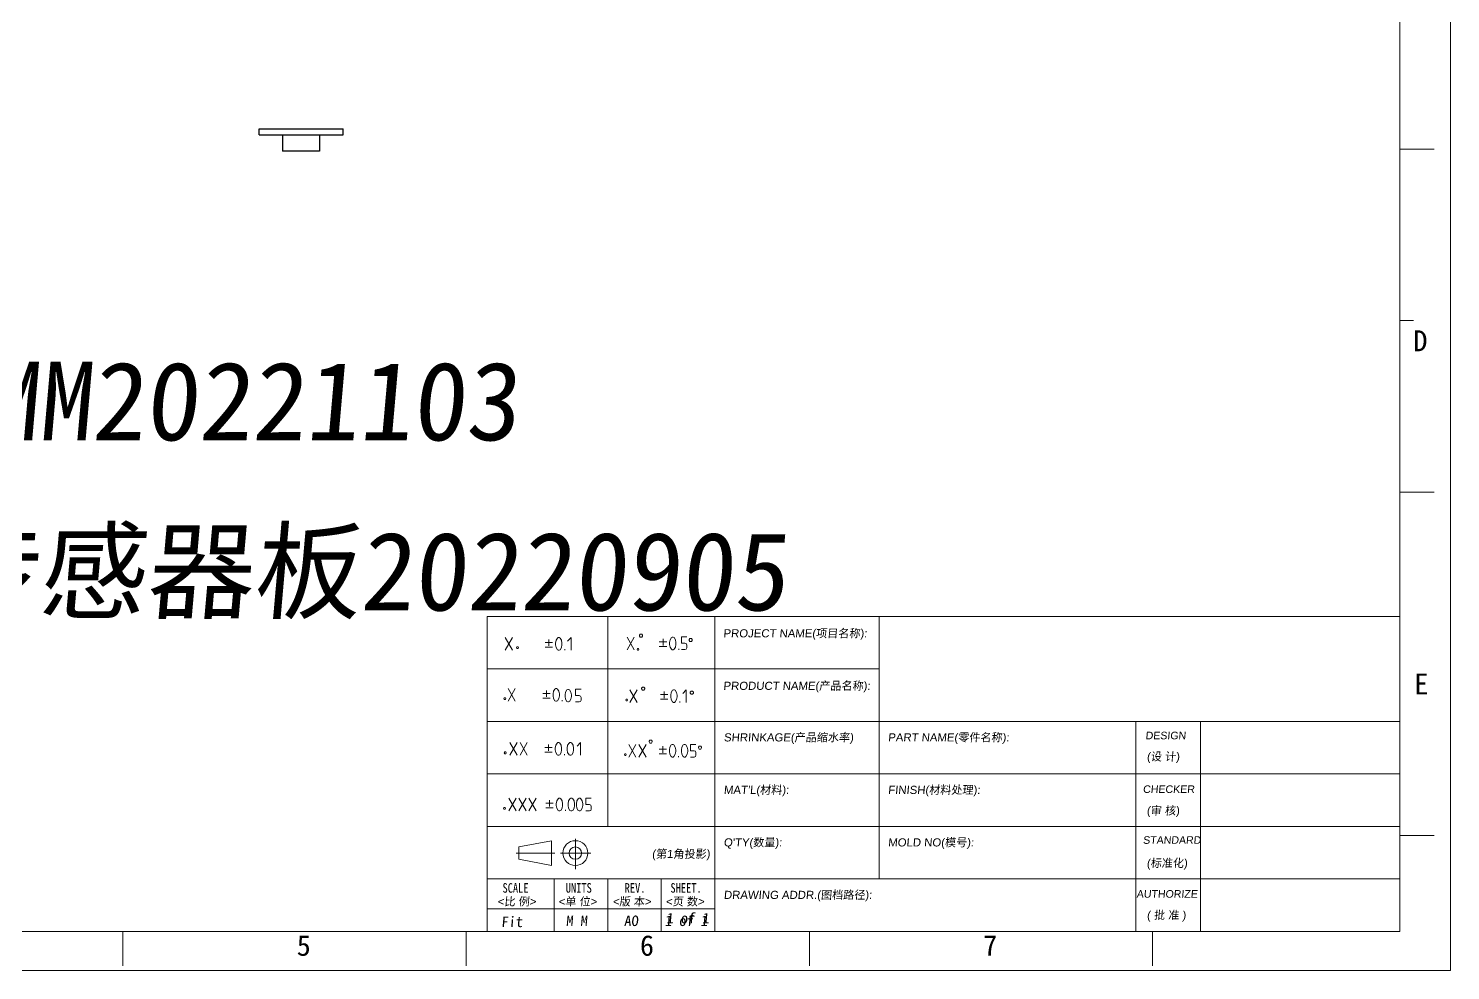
# Model space of a CAD drawing. Extents: x -144 to 4730, y -3845 to 502.
# Drawn here: x 1046.4 to 1161.9, y -3833.5 to -3757 of the extents above; entities that cross this region are included whole.
import ezdxf

# ---------------------------------------------------------------- set-up
doc = ezdxf.new("R2010")
doc.units = 0
doc.header["$LTSCALE"] = 15
doc.header["$MEASUREMENT"] = 0
doc.linetypes.add('CENTER', pattern=[0.6, 0.375, -0.075, 0.075, -0.075])
doc.layers.get('0').update_dxf_attribs({"linetype": 'CONTINUOUS'})
doc.layers.add('ce', color=1, linetype='CENTER', lineweight=5)
doc.layers.add('轮廊线', color=7, linetype='CONTINUOUS', lineweight=13)
doc.styles.get("Standard").update_dxf_attribs({"font": 'txt', "width": 0.8})
doc.styles.add('文字', font='宋体.ttf', dxfattribs={"oblique": 5})
doc.styles.add('标准', font='arial.ttf', dxfattribs={"oblique": 5})

# ---------------------------------------------------------------- blocks, each defined once
blk = doc.blocks.new('A4h')
at = {"layer": '轮廊线', "color": 7, "lineweight": 13}
for p, q in [((0, 0), (0, 175.72)), ((-4.81, 3.71), (-4.81, 172.01)), ((-4.81, 77.83), (-1.56, 77.83)), ((-4.81, 61.58), (-3.51, 61.58)), ((-4.81, 45.32), (-1.56, 45.32)), ((-4.81, 37.06), (-4.81, 33.16)), ((-4.81, 12.8), (-1.56, 12.8)), ((-252.81, 3.71), (-4.81, 3.71)), ((-125.77, 3.71), (-125.77, 0.45)), ((-93.25, 3.71), (-93.25, 0.45)), ((-60.74, 3.71), (-60.74, 0.45)), ((-28.22, 3.71), (-28.22, 0.45)), ((0, 0), (-257.52, 0))]:
    blk.add_line(p, q, dxfattribs=at)
at = {"layer": '轮廊线', "color": 7}
for s, height, p in [('D', 1.98, (-3.53, 58.67)), ('E', 1.98, (-3.44, 26.16)), ('5', 1.95, (-109.3, 1.4)), ('6', 1.95, (-76.79, 1.4)), ('7', 1.95, (-44.27, 1.4))]:
    blk.add_text(s, height=height, dxfattribs=at).set_placement(p)

msp = doc.modelspace()

# ---------------------------------------------------------------- linework, layer by layer
at = {"color": 7, "linetype": 'Continuous'}
for p, q in [((1065.161, -3765.166), (1067.311, -3765.166)), ((1065.161, -3765.666), (1065.161, -3765.166)), ((1065.161, -3765.666), (1071.961, -3765.666)), ((1067.061, -3765.666), (1067.061, -3766.966)), ((1067.311, -3765.166), (1071.961, -3765.166)), ((1070.061, -3765.666), (1070.061, -3766.966)), ((1071.961, -3765.666), (1071.961, -3765.166)), ((1070.061, -3766.966), (1067.061, -3766.966))]:
    msp.add_line(p, q, dxfattribs=at)
at = {"layer": 'ce', "lineweight": 0}
for p, q in [((1090.826, -3825.258), (1090.826, -3822.801)), ((1090.826, -3825.258), (1090.826, -3822.801)), ((1086.005, -3823.966), (1089.164, -3823.966)), ((1086.005, -3823.966), (1089.164, -3823.966)), ((1089.616, -3823.966), (1092.083, -3823.966)), ((1089.616, -3823.966), (1092.083, -3823.966))]:
    msp.add_line(p, q, dxfattribs=at)
at = {"layer": '轮廊线', "color": 7, "linetype": 'Continuous', "lineweight": 9}
for p, q in [((1083.66, -3804.75), (1083.66, -3830.325)), ((1083.66, -3804.75), (1157.748, -3804.75)), ((1083.66, -3804.75), (1083.66, -3830.325)), ((1083.66, -3804.75), (1157.748, -3804.75)), ((1093.449, -3804.75), (1093.449, -3821.8)), ((1093.449, -3804.75), (1093.449, -3821.8)), ((1102.154, -3804.75), (1102.154, -3830.325)), ((1102.154, -3804.75), (1102.154, -3830.325)), ((1115.491, -3804.75), (1115.491, -3826.063)), ((1115.491, -3804.75), (1115.491, -3826.063)), ((1083.66, -3809.013), (1115.491, -3809.013)), ((1083.66, -3809.013), (1115.491, -3809.013)), ((1083.66, -3813.275), (1157.748, -3813.275)), ((1083.66, -3813.275), (1157.748, -3813.275)), ((1136.325, -3813.275), (1136.325, -3830.325)), ((1136.325, -3813.275), (1136.325, -3830.325)), ((1141.563, -3813.275), (1141.563, -3830.325)), ((1141.563, -3813.275), (1141.563, -3830.325)), ((1083.66, -3817.538), (1157.748, -3817.538)), ((1083.66, -3817.538), (1157.748, -3817.538)), ((1083.66, -3821.8), (1157.748, -3821.8)), ((1083.66, -3821.8), (1157.748, -3821.8)), ((1088.896, -3822.956), (1086.226, -3823.461)), ((1088.896, -3822.956), (1086.226, -3823.461)), ((1086.226, -3823.461), (1086.226, -3823.966)), ((1086.226, -3823.461), (1086.226, -3823.966)), ((1088.896, -3822.956), (1088.896, -3823.966)), ((1088.896, -3822.956), (1088.896, -3823.966)), ((1086.226, -3824.47), (1086.226, -3823.966)), ((1086.226, -3824.47), (1086.226, -3823.966)), ((1088.896, -3824.975), (1086.226, -3824.47)), ((1088.896, -3824.975), (1086.226, -3824.47)), ((1088.896, -3824.975), (1088.896, -3823.966)), ((1088.896, -3824.975), (1088.896, -3823.966)), ((1083.66, -3826.063), (1157.748, -3826.063)), ((1083.66, -3826.063), (1157.748, -3826.063)), ((1089.096, -3826.063), (1089.096, -3830.325)), ((1089.096, -3826.063), (1089.096, -3830.325)), ((1093.449, -3826.063), (1093.449, -3830.325)), ((1093.449, -3826.063), (1093.449, -3830.325)), ((1097.802, -3826.063), (1097.802, -3830.325)), ((1097.802, -3826.063), (1097.802, -3830.325)), ((1102.154, -3828.501), (1083.66, -3828.501)), ((1102.154, -3828.501), (1083.66, -3828.501))]:
    msp.add_line(p, q, dxfattribs=at)
at = {"layer": '轮廊线', "color": 3, "lineweight": 9}
for p, q in [((1096.021, -3806.279), (1096.084, -3806.185)), ((1096.021, -3806.279), (1096.084, -3806.185)), ((1096.021, -3806.342), (1096.021, -3806.279)), ((1096.021, -3806.342), (1096.021, -3806.279)), ((1096.084, -3806.185), (1096.21, -3806.185)), ((1096.084, -3806.185), (1096.21, -3806.185)), ((1096.21, -3806.185), (1096.273, -3806.279)), ((1096.21, -3806.185), (1096.273, -3806.279)), ((1096.273, -3806.279), (1096.273, -3806.342)), ((1096.273, -3806.279), (1096.273, -3806.342)), ((1085.133, -3806.471), (1085.717, -3807.494)), ((1085.133, -3807.494), (1085.717, -3806.471)), ((1085.133, -3806.471), (1085.717, -3807.494)), ((1085.133, -3807.494), (1085.717, -3806.471)), ((1086.041, -3807.289), (1086.073, -3807.226)), ((1086.041, -3807.289), (1086.073, -3807.226)), ((1086.073, -3807.368), (1086.041, -3807.289)), ((1086.073, -3807.368), (1086.041, -3807.289)), ((1086.073, -3807.226), (1086.167, -3807.226)), ((1086.073, -3807.226), (1086.167, -3807.226)), ((1086.167, -3807.368), (1086.073, -3807.368)), ((1086.167, -3807.368), (1086.073, -3807.368)), ((1086.167, -3807.226), (1086.198, -3807.289)), ((1086.167, -3807.226), (1086.198, -3807.289)), ((1086.198, -3807.289), (1086.167, -3807.368)), ((1086.198, -3807.289), (1086.167, -3807.368)), ((1088.381, -3806.864), (1088.98, -3806.864)), ((1088.381, -3806.864), (1088.98, -3806.864)), ((1088.381, -3807.242), (1088.98, -3807.242)), ((1088.381, -3807.242), (1088.98, -3807.242)), ((1088.68, -3806.612), (1088.68, -3807.148)), ((1088.68, -3806.612), (1088.68, -3807.148)), ((1089.255, -3806.69), (1089.218, -3806.909)), ((1089.255, -3806.69), (1089.218, -3806.909)), ((1089.218, -3806.909), (1089.218, -3807.055)), ((1089.218, -3806.909), (1089.218, -3807.055)), ((1089.218, -3807.055), (1089.255, -3807.275)), ((1089.218, -3807.055), (1089.255, -3807.275)), ((1089.364, -3806.507), (1089.255, -3806.69)), ((1089.364, -3806.507), (1089.255, -3806.69)), ((1089.255, -3807.275), (1089.364, -3807.457)), ((1089.255, -3807.275), (1089.364, -3807.457)), ((1089.437, -3806.471), (1089.364, -3806.507)), ((1089.437, -3806.471), (1089.364, -3806.507)), ((1089.364, -3807.457), (1089.437, -3807.494)), ((1089.364, -3807.457), (1089.437, -3807.494)), ((1089.51, -3806.471), (1089.437, -3806.471)), ((1089.51, -3806.471), (1089.437, -3806.471)), ((1089.583, -3806.507), (1089.51, -3806.471)), ((1089.583, -3806.507), (1089.51, -3806.471)), ((1089.51, -3807.494), (1089.583, -3807.457)), ((1089.51, -3807.494), (1089.583, -3807.457)), ((1089.693, -3806.69), (1089.583, -3806.507)), ((1089.693, -3806.69), (1089.583, -3806.507)), ((1089.583, -3807.457), (1089.693, -3807.275)), ((1089.583, -3807.457), (1089.693, -3807.275)), ((1089.73, -3806.909), (1089.693, -3806.69)), ((1089.73, -3806.909), (1089.693, -3806.69)), ((1089.693, -3807.275), (1089.73, -3807.055)), ((1089.693, -3807.275), (1089.73, -3807.055)), ((1089.73, -3807.055), (1089.73, -3806.909)), ((1089.73, -3807.055), (1089.73, -3806.909)), ((1089.959, -3807.494), (1089.959, -3807.421)), ((1089.959, -3807.494), (1089.959, -3807.421)), ((1090.481, -3806.471), (1090.189, -3806.763)), ((1090.481, -3806.471), (1090.189, -3806.763)), ((1090.481, -3807.494), (1090.481, -3806.471)), ((1090.481, -3807.494), (1090.481, -3806.471)), ((1095.019, -3806.432), (1095.604, -3807.455)), ((1095.019, -3807.455), (1095.604, -3806.432)), ((1095.019, -3806.432), (1095.604, -3807.455)), ((1095.019, -3807.455), (1095.604, -3806.432)), ((1095.831, -3807.421), (1095.862, -3807.358)), ((1095.831, -3807.421), (1095.862, -3807.358)), ((1095.862, -3807.5), (1095.831, -3807.421)), ((1095.862, -3807.5), (1095.831, -3807.421)), ((1095.862, -3807.358), (1095.957, -3807.358)), ((1095.862, -3807.358), (1095.957, -3807.358)), ((1095.957, -3807.358), (1095.988, -3807.421)), ((1095.957, -3807.358), (1095.988, -3807.421)), ((1095.988, -3807.421), (1095.957, -3807.5)), ((1095.988, -3807.421), (1095.957, -3807.5)), ((1096.084, -3806.437), (1096.021, -3806.342)), ((1096.084, -3806.437), (1096.021, -3806.342)), ((1096.21, -3806.437), (1096.084, -3806.437)), ((1096.21, -3806.437), (1096.084, -3806.437)), ((1096.273, -3806.342), (1096.21, -3806.437)), ((1096.273, -3806.342), (1096.21, -3806.437)), ((1097.639, -3806.825), (1098.237, -3806.825)), ((1097.639, -3806.825), (1098.237, -3806.825)), ((1097.639, -3807.203), (1098.237, -3807.203)), ((1097.639, -3807.203), (1098.237, -3807.203)), ((1097.938, -3806.574), (1097.938, -3807.109)), ((1097.938, -3806.574), (1097.938, -3807.109)), ((1098.512, -3806.651), (1098.476, -3806.87)), ((1098.512, -3806.651), (1098.476, -3806.87)), ((1098.476, -3806.87), (1098.476, -3807.017)), ((1098.476, -3806.87), (1098.476, -3807.017)), ((1098.476, -3807.017), (1098.512, -3807.236)), ((1098.476, -3807.017), (1098.512, -3807.236)), ((1098.622, -3806.468), (1098.512, -3806.651)), ((1098.622, -3806.468), (1098.512, -3806.651)), ((1098.512, -3807.236), (1098.622, -3807.418)), ((1098.512, -3807.236), (1098.622, -3807.418)), ((1098.695, -3806.432), (1098.622, -3806.468)), ((1098.695, -3806.432), (1098.622, -3806.468)), ((1098.622, -3807.418), (1098.695, -3807.455)), ((1098.622, -3807.418), (1098.695, -3807.455)), ((1098.768, -3806.432), (1098.695, -3806.432)), ((1098.768, -3806.432), (1098.695, -3806.432)), ((1098.695, -3807.455), (1098.768, -3807.455)), ((1098.695, -3807.455), (1098.768, -3807.455)), ((1098.841, -3806.468), (1098.768, -3806.432)), ((1098.841, -3806.468), (1098.768, -3806.432)), ((1098.768, -3807.455), (1098.841, -3807.418)), ((1098.768, -3807.455), (1098.841, -3807.418)), ((1098.951, -3806.651), (1098.841, -3806.468)), ((1098.951, -3806.651), (1098.841, -3806.468)), ((1098.841, -3807.418), (1098.951, -3807.236)), ((1098.841, -3807.418), (1098.951, -3807.236)), ((1098.988, -3806.87), (1098.951, -3806.651)), ((1098.988, -3806.87), (1098.951, -3806.651)), ((1098.951, -3807.236), (1098.988, -3807.017)), ((1098.951, -3807.236), (1098.988, -3807.017)), ((1098.988, -3807.017), (1098.988, -3806.87)), ((1098.988, -3807.017), (1098.988, -3806.87)), ((1099.217, -3807.455), (1099.217, -3807.382)), ((1099.217, -3807.455), (1099.217, -3807.382)), ((1099.429, -3806.413), (1099.867, -3806.413)), ((1099.429, -3806.925), (1099.429, -3806.413)), ((1099.429, -3806.413), (1099.867, -3806.413)), ((1099.429, -3806.925), (1099.429, -3806.413)), ((1099.721, -3806.925), (1099.429, -3806.925)), ((1099.721, -3806.925), (1099.429, -3806.925)), ((1099.429, -3807.436), (1099.721, -3807.436)), ((1099.429, -3807.436), (1099.721, -3807.436)), ((1099.831, -3806.961), (1099.721, -3806.925)), ((1099.831, -3806.961), (1099.721, -3806.925)), ((1099.721, -3807.436), (1099.831, -3807.4)), ((1099.721, -3807.436), (1099.831, -3807.4)), ((1099.867, -3807.071), (1099.831, -3806.961)), ((1099.867, -3807.071), (1099.831, -3806.961)), ((1099.831, -3807.4), (1099.867, -3807.29)), ((1099.831, -3807.4), (1099.867, -3807.29)), ((1099.867, -3807.29), (1099.867, -3807.071)), ((1099.867, -3807.29), (1099.867, -3807.071)), ((1100.063, -3806.637), (1100.126, -3806.542)), ((1100.063, -3806.637), (1100.126, -3806.542)), ((1100.063, -3806.7), (1100.063, -3806.637)), ((1100.063, -3806.7), (1100.063, -3806.637)), ((1100.126, -3806.794), (1100.063, -3806.7)), ((1100.126, -3806.794), (1100.063, -3806.7)), ((1100.126, -3806.542), (1100.252, -3806.542)), ((1100.126, -3806.542), (1100.252, -3806.542)), ((1100.252, -3806.794), (1100.126, -3806.794)), ((1100.252, -3806.794), (1100.126, -3806.794)), ((1100.252, -3806.542), (1100.315, -3806.637)), ((1100.252, -3806.542), (1100.315, -3806.637)), ((1100.315, -3806.7), (1100.252, -3806.794)), ((1100.315, -3806.7), (1100.252, -3806.794)), ((1100.315, -3806.637), (1100.315, -3806.7)), ((1100.315, -3806.637), (1100.315, -3806.7)), ((1089.437, -3807.494), (1089.51, -3807.494)), ((1089.437, -3807.494), (1089.51, -3807.494)), ((1095.957, -3807.5), (1095.862, -3807.5)), ((1095.957, -3807.5), (1095.862, -3807.5)), ((1085.363, -3810.609), (1085.948, -3811.632)), ((1085.363, -3811.632), (1085.948, -3810.609)), ((1085.363, -3810.609), (1085.948, -3811.632)), ((1085.363, -3811.632), (1085.948, -3810.609)), ((1088.474, -3810.751), (1088.474, -3811.286)), ((1088.474, -3810.751), (1088.474, -3811.286)), ((1089.048, -3810.829), (1089.012, -3811.048)), ((1089.048, -3810.829), (1089.012, -3811.048)), ((1089.158, -3810.646), (1089.048, -3810.829)), ((1089.158, -3810.646), (1089.048, -3810.829)), ((1089.231, -3810.609), (1089.158, -3810.646)), ((1089.231, -3810.609), (1089.158, -3810.646)), ((1089.304, -3810.609), (1089.231, -3810.609)), ((1089.304, -3810.609), (1089.231, -3810.609)), ((1089.377, -3810.646), (1089.304, -3810.609)), ((1089.377, -3810.646), (1089.304, -3810.609)), ((1089.487, -3810.829), (1089.377, -3810.646)), ((1089.487, -3810.829), (1089.377, -3810.646)), ((1089.523, -3811.048), (1089.487, -3810.829)), ((1089.523, -3811.048), (1089.487, -3810.829)), ((1090.022, -3810.894), (1089.986, -3811.113)), ((1090.022, -3810.894), (1089.986, -3811.113)), ((1090.132, -3810.711), (1090.022, -3810.894)), ((1090.132, -3810.711), (1090.022, -3810.894)), ((1090.205, -3810.674), (1090.132, -3810.711)), ((1090.205, -3810.674), (1090.132, -3810.711)), ((1090.278, -3810.674), (1090.205, -3810.674)), ((1090.278, -3810.674), (1090.205, -3810.674)), ((1090.351, -3810.711), (1090.278, -3810.674)), ((1090.351, -3810.711), (1090.278, -3810.674)), ((1090.461, -3810.894), (1090.351, -3810.711)), ((1090.461, -3810.894), (1090.351, -3810.711)), ((1090.497, -3811.113), (1090.461, -3810.894)), ((1090.497, -3811.113), (1090.461, -3810.894)), ((1090.847, -3810.665), (1091.286, -3810.665)), ((1090.847, -3811.176), (1090.847, -3810.665)), ((1090.847, -3810.665), (1091.286, -3810.665)), ((1090.847, -3811.176), (1090.847, -3810.665)), ((1095.249, -3810.704), (1095.833, -3811.727)), ((1095.249, -3811.727), (1095.833, -3810.704)), ((1095.249, -3810.704), (1095.833, -3811.727)), ((1095.249, -3811.727), (1095.833, -3810.704)), ((1095.249, -3810.704), (1095.833, -3811.727)), ((1095.249, -3811.727), (1095.833, -3810.704)), ((1095.249, -3810.704), (1095.833, -3811.727)), ((1095.249, -3811.727), (1095.833, -3810.704)), ((1096.2, -3810.579), (1096.263, -3810.485)), ((1096.2, -3810.579), (1096.263, -3810.485)), ((1096.2, -3810.642), (1096.2, -3810.579)), ((1096.2, -3810.642), (1096.2, -3810.579)), ((1096.263, -3810.737), (1096.2, -3810.642)), ((1096.263, -3810.737), (1096.2, -3810.642)), ((1096.263, -3810.485), (1096.389, -3810.485)), ((1096.263, -3810.485), (1096.389, -3810.485)), ((1096.389, -3810.737), (1096.263, -3810.737)), ((1096.389, -3810.737), (1096.263, -3810.737)), ((1096.389, -3810.485), (1096.452, -3810.579)), ((1096.389, -3810.485), (1096.452, -3810.579)), ((1096.452, -3810.642), (1096.389, -3810.737)), ((1096.452, -3810.642), (1096.389, -3810.737)), ((1096.452, -3810.579), (1096.452, -3810.642)), ((1096.452, -3810.579), (1096.452, -3810.642)), ((1098.028, -3810.846), (1098.028, -3811.381)), ((1098.028, -3810.846), (1098.028, -3811.381)), ((1098.028, -3810.846), (1098.028, -3811.381)), ((1098.028, -3810.846), (1098.028, -3811.381)), ((1098.602, -3810.923), (1098.566, -3811.142)), ((1098.602, -3810.923), (1098.566, -3811.142)), ((1098.602, -3810.923), (1098.566, -3811.142)), ((1098.602, -3810.923), (1098.566, -3811.142)), ((1098.712, -3810.74), (1098.602, -3810.923)), ((1098.712, -3810.74), (1098.602, -3810.923)), ((1098.712, -3810.74), (1098.602, -3810.923)), ((1098.712, -3810.74), (1098.602, -3810.923)), ((1098.785, -3810.704), (1098.712, -3810.74)), ((1098.785, -3810.704), (1098.712, -3810.74)), ((1098.785, -3810.704), (1098.712, -3810.74)), ((1098.785, -3810.704), (1098.712, -3810.74)), ((1098.858, -3810.704), (1098.785, -3810.704)), ((1098.858, -3810.704), (1098.785, -3810.704)), ((1098.858, -3810.704), (1098.785, -3810.704)), ((1098.858, -3810.704), (1098.785, -3810.704)), ((1098.931, -3810.74), (1098.858, -3810.704)), ((1098.931, -3810.74), (1098.858, -3810.704)), ((1098.931, -3810.74), (1098.858, -3810.704)), ((1098.931, -3810.74), (1098.858, -3810.704)), ((1099.041, -3810.923), (1098.931, -3810.74)), ((1099.041, -3810.923), (1098.931, -3810.74)), ((1099.041, -3810.923), (1098.931, -3810.74)), ((1099.041, -3810.923), (1098.931, -3810.74)), ((1099.077, -3811.142), (1099.041, -3810.923)), ((1099.077, -3811.142), (1099.041, -3810.923)), ((1099.077, -3811.142), (1099.041, -3810.923)), ((1099.077, -3811.142), (1099.041, -3810.923)), ((1099.829, -3810.704), (1099.536, -3810.996)), ((1099.829, -3810.704), (1099.536, -3810.996)), ((1099.829, -3810.704), (1099.536, -3810.996)), ((1099.829, -3810.704), (1099.536, -3810.996)), ((1099.829, -3811.727), (1099.829, -3810.704)), ((1099.829, -3811.727), (1099.829, -3810.704)), ((1099.829, -3811.727), (1099.829, -3810.704)), ((1099.829, -3811.727), (1099.829, -3810.704)), ((1100.152, -3810.908), (1100.215, -3810.814)), ((1100.152, -3810.908), (1100.215, -3810.814)), ((1100.152, -3810.908), (1100.215, -3810.814)), ((1100.152, -3810.908), (1100.215, -3810.814)), ((1100.152, -3810.971), (1100.152, -3810.908)), ((1100.152, -3810.971), (1100.152, -3810.908)), ((1100.152, -3810.971), (1100.152, -3810.908)), ((1100.152, -3810.971), (1100.152, -3810.908)), ((1100.215, -3810.814), (1100.341, -3810.814)), ((1100.215, -3810.814), (1100.341, -3810.814)), ((1100.215, -3810.814), (1100.341, -3810.814)), ((1100.215, -3810.814), (1100.341, -3810.814)), ((1100.341, -3810.814), (1100.404, -3810.908)), ((1100.341, -3810.814), (1100.404, -3810.908)), ((1100.341, -3810.814), (1100.404, -3810.908)), ((1100.341, -3810.814), (1100.404, -3810.908)), ((1100.404, -3810.908), (1100.404, -3810.971)), ((1100.404, -3810.908), (1100.404, -3810.971)), ((1100.404, -3810.908), (1100.404, -3810.971)), ((1100.404, -3810.908), (1100.404, -3810.971)), ((1085.021, -3811.428), (1085.052, -3811.365)), ((1085.021, -3811.428), (1085.052, -3811.365)), ((1085.052, -3811.507), (1085.021, -3811.428)), ((1085.052, -3811.507), (1085.021, -3811.428)), ((1085.052, -3811.365), (1085.147, -3811.365)), ((1085.052, -3811.365), (1085.147, -3811.365)), ((1085.147, -3811.507), (1085.052, -3811.507)), ((1085.147, -3811.507), (1085.052, -3811.507)), ((1085.147, -3811.365), (1085.178, -3811.428)), ((1085.147, -3811.365), (1085.178, -3811.428)), ((1085.178, -3811.428), (1085.147, -3811.507)), ((1085.178, -3811.428), (1085.147, -3811.507)), ((1088.175, -3811.003), (1088.773, -3811.003)), ((1088.175, -3811.003), (1088.773, -3811.003)), ((1088.175, -3811.381), (1088.773, -3811.381)), ((1088.175, -3811.381), (1088.773, -3811.381)), ((1089.012, -3811.048), (1089.012, -3811.194)), ((1089.012, -3811.048), (1089.012, -3811.194)), ((1089.012, -3811.194), (1089.048, -3811.413)), ((1089.012, -3811.194), (1089.048, -3811.413)), ((1089.048, -3811.413), (1089.158, -3811.596)), ((1089.048, -3811.413), (1089.158, -3811.596)), ((1089.158, -3811.596), (1089.231, -3811.632)), ((1089.158, -3811.596), (1089.231, -3811.632)), ((1089.231, -3811.632), (1089.304, -3811.632)), ((1089.231, -3811.632), (1089.304, -3811.632)), ((1089.304, -3811.632), (1089.377, -3811.596)), ((1089.304, -3811.632), (1089.377, -3811.596)), ((1089.377, -3811.596), (1089.487, -3811.413)), ((1089.377, -3811.596), (1089.487, -3811.413)), ((1089.487, -3811.413), (1089.523, -3811.194)), ((1089.487, -3811.413), (1089.523, -3811.194)), ((1089.523, -3811.194), (1089.523, -3811.048)), ((1089.523, -3811.194), (1089.523, -3811.048)), ((1089.753, -3811.632), (1089.753, -3811.559)), ((1089.753, -3811.632), (1089.753, -3811.559)), ((1089.986, -3811.113), (1089.986, -3811.259)), ((1089.986, -3811.113), (1089.986, -3811.259)), ((1089.986, -3811.259), (1090.022, -3811.478)), ((1089.986, -3811.259), (1090.022, -3811.478)), ((1090.022, -3811.478), (1090.132, -3811.661)), ((1090.022, -3811.478), (1090.132, -3811.661)), ((1090.132, -3811.661), (1090.205, -3811.697)), ((1090.132, -3811.661), (1090.205, -3811.697)), ((1090.205, -3811.697), (1090.278, -3811.697)), ((1090.205, -3811.697), (1090.278, -3811.697)), ((1090.278, -3811.697), (1090.351, -3811.661)), ((1090.278, -3811.697), (1090.351, -3811.661)), ((1090.351, -3811.661), (1090.461, -3811.478)), ((1090.351, -3811.661), (1090.461, -3811.478)), ((1090.461, -3811.478), (1090.497, -3811.259)), ((1090.461, -3811.478), (1090.497, -3811.259)), ((1090.497, -3811.259), (1090.497, -3811.113)), ((1090.497, -3811.259), (1090.497, -3811.113)), ((1091.14, -3811.176), (1090.847, -3811.176)), ((1091.14, -3811.176), (1090.847, -3811.176)), ((1090.847, -3811.688), (1091.14, -3811.688)), ((1090.847, -3811.688), (1091.14, -3811.688)), ((1091.249, -3811.213), (1091.14, -3811.176)), ((1091.249, -3811.213), (1091.14, -3811.176)), ((1091.14, -3811.688), (1091.249, -3811.651)), ((1091.14, -3811.688), (1091.249, -3811.651)), ((1091.286, -3811.322), (1091.249, -3811.213)), ((1091.286, -3811.322), (1091.249, -3811.213)), ((1091.249, -3811.651), (1091.286, -3811.542)), ((1091.249, -3811.651), (1091.286, -3811.542)), ((1091.286, -3811.542), (1091.286, -3811.322)), ((1091.286, -3811.542), (1091.286, -3811.322)), ((1094.909, -3811.522), (1094.94, -3811.459)), ((1094.909, -3811.522), (1094.94, -3811.459)), ((1094.909, -3811.522), (1094.94, -3811.459)), ((1094.909, -3811.522), (1094.94, -3811.459)), ((1094.94, -3811.601), (1094.909, -3811.522)), ((1094.94, -3811.601), (1094.909, -3811.522)), ((1094.94, -3811.601), (1094.909, -3811.522)), ((1094.94, -3811.601), (1094.909, -3811.522)), ((1094.94, -3811.459), (1095.035, -3811.459)), ((1094.94, -3811.459), (1095.035, -3811.459)), ((1094.94, -3811.459), (1095.035, -3811.459)), ((1094.94, -3811.459), (1095.035, -3811.459)), ((1095.035, -3811.601), (1094.94, -3811.601)), ((1095.035, -3811.601), (1094.94, -3811.601)), ((1095.035, -3811.601), (1094.94, -3811.601)), ((1095.035, -3811.601), (1094.94, -3811.601)), ((1095.035, -3811.459), (1095.066, -3811.522)), ((1095.035, -3811.459), (1095.066, -3811.522)), ((1095.035, -3811.459), (1095.066, -3811.522)), ((1095.035, -3811.459), (1095.066, -3811.522)), ((1095.066, -3811.522), (1095.035, -3811.601)), ((1095.066, -3811.522), (1095.035, -3811.601)), ((1095.066, -3811.522), (1095.035, -3811.601)), ((1095.066, -3811.522), (1095.035, -3811.601)), ((1097.729, -3811.097), (1098.327, -3811.097)), ((1097.729, -3811.097), (1098.327, -3811.097)), ((1097.729, -3811.097), (1098.327, -3811.097)), ((1097.729, -3811.097), (1098.327, -3811.097)), ((1097.729, -3811.475), (1098.327, -3811.475)), ((1097.729, -3811.475), (1098.327, -3811.475)), ((1097.729, -3811.475), (1098.327, -3811.475)), ((1097.729, -3811.475), (1098.327, -3811.475)), ((1098.566, -3811.142), (1098.566, -3811.288)), ((1098.566, -3811.142), (1098.566, -3811.288)), ((1098.566, -3811.142), (1098.566, -3811.288)), ((1098.566, -3811.142), (1098.566, -3811.288)), ((1098.566, -3811.288), (1098.602, -3811.508)), ((1098.566, -3811.288), (1098.602, -3811.508)), ((1098.566, -3811.288), (1098.602, -3811.508)), ((1098.566, -3811.288), (1098.602, -3811.508)), ((1098.602, -3811.508), (1098.712, -3811.69)), ((1098.602, -3811.508), (1098.712, -3811.69)), ((1098.602, -3811.508), (1098.712, -3811.69)), ((1098.602, -3811.508), (1098.712, -3811.69)), ((1098.712, -3811.69), (1098.785, -3811.727)), ((1098.712, -3811.69), (1098.785, -3811.727)), ((1098.712, -3811.69), (1098.785, -3811.727)), ((1098.712, -3811.69), (1098.785, -3811.727)), ((1098.785, -3811.727), (1098.858, -3811.727)), ((1098.785, -3811.727), (1098.858, -3811.727)), ((1098.785, -3811.727), (1098.858, -3811.727)), ((1098.785, -3811.727), (1098.858, -3811.727)), ((1098.858, -3811.727), (1098.931, -3811.69)), ((1098.858, -3811.727), (1098.931, -3811.69)), ((1098.858, -3811.727), (1098.931, -3811.69)), ((1098.858, -3811.727), (1098.931, -3811.69)), ((1098.931, -3811.69), (1099.041, -3811.508)), ((1098.931, -3811.69), (1099.041, -3811.508)), ((1098.931, -3811.69), (1099.041, -3811.508)), ((1098.931, -3811.69), (1099.041, -3811.508)), ((1099.041, -3811.508), (1099.077, -3811.288)), ((1099.041, -3811.508), (1099.077, -3811.288)), ((1099.041, -3811.508), (1099.077, -3811.288)), ((1099.041, -3811.508), (1099.077, -3811.288)), ((1099.077, -3811.288), (1099.077, -3811.142)), ((1099.077, -3811.288), (1099.077, -3811.142)), ((1099.077, -3811.288), (1099.077, -3811.142)), ((1099.077, -3811.288), (1099.077, -3811.142)), ((1099.307, -3811.727), (1099.307, -3811.654)), ((1099.307, -3811.727), (1099.307, -3811.654)), ((1099.307, -3811.727), (1099.307, -3811.654)), ((1099.307, -3811.727), (1099.307, -3811.654)), ((1100.215, -3811.066), (1100.152, -3810.971)), ((1100.215, -3811.066), (1100.152, -3810.971)), ((1100.215, -3811.066), (1100.152, -3810.971)), ((1100.215, -3811.066), (1100.152, -3810.971)), ((1100.341, -3811.066), (1100.215, -3811.066)), ((1100.341, -3811.066), (1100.215, -3811.066)), ((1100.341, -3811.066), (1100.215, -3811.066)), ((1100.341, -3811.066), (1100.215, -3811.066)), ((1100.404, -3810.971), (1100.341, -3811.066)), ((1100.404, -3810.971), (1100.341, -3811.066)), ((1100.404, -3810.971), (1100.341, -3811.066)), ((1100.404, -3810.971), (1100.341, -3811.066)), ((1085.516, -3814.995), (1086.1, -3816.019)), ((1085.516, -3816.019), (1086.1, -3814.995)), ((1085.516, -3814.995), (1086.1, -3816.019)), ((1085.516, -3816.019), (1086.1, -3814.995)), ((1086.33, -3814.995), (1086.914, -3816.019)), ((1086.33, -3816.019), (1086.914, -3814.995)), ((1086.33, -3814.995), (1086.914, -3816.019)), ((1086.33, -3816.019), (1086.914, -3814.995)), ((1088.354, -3815.389), (1088.953, -3815.389)), ((1088.354, -3815.389), (1088.953, -3815.389)), ((1088.653, -3815.137), (1088.653, -3815.672)), ((1088.653, -3815.137), (1088.653, -3815.672)), ((1089.228, -3815.215), (1089.191, -3815.434)), ((1089.228, -3815.215), (1089.191, -3815.434)), ((1089.191, -3815.434), (1089.191, -3815.58)), ((1089.191, -3815.434), (1089.191, -3815.58)), ((1089.337, -3815.032), (1089.228, -3815.215)), ((1089.337, -3815.032), (1089.228, -3815.215)), ((1089.41, -3814.995), (1089.337, -3815.032)), ((1089.41, -3814.995), (1089.337, -3815.032)), ((1089.483, -3814.995), (1089.41, -3814.995)), ((1089.483, -3814.995), (1089.41, -3814.995)), ((1089.556, -3815.032), (1089.483, -3814.995)), ((1089.556, -3815.032), (1089.483, -3814.995)), ((1089.666, -3815.215), (1089.556, -3815.032)), ((1089.666, -3815.215), (1089.556, -3815.032)), ((1089.703, -3815.434), (1089.666, -3815.215)), ((1089.703, -3815.434), (1089.666, -3815.215)), ((1089.703, -3815.58), (1089.703, -3815.434)), ((1089.703, -3815.58), (1089.703, -3815.434)), ((1090.198, -3815.215), (1090.162, -3815.434)), ((1090.198, -3815.215), (1090.162, -3815.434)), ((1090.162, -3815.434), (1090.162, -3815.58)), ((1090.162, -3815.434), (1090.162, -3815.58)), ((1090.308, -3815.032), (1090.198, -3815.215)), ((1090.308, -3815.032), (1090.198, -3815.215)), ((1090.381, -3814.995), (1090.308, -3815.032)), ((1090.381, -3814.995), (1090.308, -3815.032)), ((1090.454, -3814.995), (1090.381, -3814.995)), ((1090.454, -3814.995), (1090.381, -3814.995)), ((1090.527, -3815.032), (1090.454, -3814.995)), ((1090.527, -3815.032), (1090.454, -3814.995)), ((1090.637, -3815.215), (1090.527, -3815.032)), ((1090.637, -3815.215), (1090.527, -3815.032)), ((1090.673, -3815.434), (1090.637, -3815.215)), ((1090.673, -3815.434), (1090.637, -3815.215)), ((1090.673, -3815.58), (1090.673, -3815.434)), ((1090.673, -3815.58), (1090.673, -3815.434)), ((1091.249, -3814.985), (1090.957, -3815.277)), ((1091.249, -3814.985), (1090.957, -3815.277)), ((1091.249, -3816.008), (1091.249, -3814.985)), ((1091.249, -3816.008), (1091.249, -3814.985)), ((1095.16, -3815.142), (1095.744, -3816.165)), ((1095.16, -3816.165), (1095.744, -3815.142)), ((1095.16, -3815.142), (1095.744, -3816.165)), ((1095.16, -3816.165), (1095.744, -3815.142)), ((1095.974, -3815.142), (1096.558, -3816.165)), ((1095.974, -3816.165), (1096.558, -3815.142)), ((1095.974, -3815.142), (1096.558, -3816.165)), ((1095.974, -3816.165), (1096.558, -3815.142)), ((1096.807, -3814.88), (1096.87, -3814.785)), ((1096.807, -3814.88), (1096.87, -3814.785)), ((1096.807, -3814.942), (1096.807, -3814.88)), ((1096.807, -3814.942), (1096.807, -3814.88)), ((1096.87, -3815.037), (1096.807, -3814.942)), ((1096.87, -3815.037), (1096.807, -3814.942)), ((1096.87, -3814.785), (1096.996, -3814.785)), ((1096.87, -3814.785), (1096.996, -3814.785)), ((1096.996, -3815.037), (1096.87, -3815.037)), ((1096.996, -3815.037), (1096.87, -3815.037)), ((1096.996, -3814.785), (1097.059, -3814.88)), ((1096.996, -3814.785), (1097.059, -3814.88)), ((1097.059, -3814.942), (1096.996, -3815.037)), ((1097.059, -3814.942), (1096.996, -3815.037)), ((1097.059, -3814.88), (1097.059, -3814.942)), ((1097.059, -3814.88), (1097.059, -3814.942)), ((1097.625, -3815.536), (1098.223, -3815.536)), ((1097.625, -3815.536), (1098.223, -3815.536)), ((1097.924, -3815.284), (1097.924, -3815.819)), ((1097.924, -3815.284), (1097.924, -3815.819)), ((1098.498, -3815.362), (1098.461, -3815.581)), ((1098.498, -3815.362), (1098.461, -3815.581)), ((1098.607, -3815.179), (1098.498, -3815.362)), ((1098.607, -3815.179), (1098.498, -3815.362)), ((1098.681, -3815.142), (1098.607, -3815.179)), ((1098.681, -3815.142), (1098.607, -3815.179)), ((1098.754, -3815.142), (1098.681, -3815.142)), ((1098.754, -3815.142), (1098.681, -3815.142)), ((1098.827, -3815.179), (1098.754, -3815.142)), ((1098.827, -3815.179), (1098.754, -3815.142)), ((1098.936, -3815.362), (1098.827, -3815.179)), ((1098.936, -3815.362), (1098.827, -3815.179)), ((1098.973, -3815.581), (1098.936, -3815.362)), ((1098.973, -3815.581), (1098.936, -3815.362)), ((1099.468, -3815.362), (1099.432, -3815.581)), ((1099.468, -3815.362), (1099.432, -3815.581)), ((1099.578, -3815.179), (1099.468, -3815.362)), ((1099.578, -3815.179), (1099.468, -3815.362)), ((1099.651, -3815.142), (1099.578, -3815.179)), ((1099.651, -3815.142), (1099.578, -3815.179)), ((1099.724, -3815.142), (1099.651, -3815.142)), ((1099.724, -3815.142), (1099.651, -3815.142)), ((1099.797, -3815.179), (1099.724, -3815.142)), ((1099.797, -3815.179), (1099.724, -3815.142)), ((1099.907, -3815.362), (1099.797, -3815.179)), ((1099.907, -3815.362), (1099.797, -3815.179)), ((1099.943, -3815.581), (1099.907, -3815.362)), ((1099.943, -3815.581), (1099.907, -3815.362)), ((1100.173, -3815.142), (1100.611, -3815.142)), ((1100.173, -3815.654), (1100.173, -3815.142)), ((1100.173, -3815.142), (1100.611, -3815.142)), ((1100.173, -3815.654), (1100.173, -3815.142)), ((1100.807, -3815.366), (1100.87, -3815.271)), ((1100.807, -3815.366), (1100.87, -3815.271)), ((1100.807, -3815.429), (1100.807, -3815.366)), ((1100.807, -3815.429), (1100.807, -3815.366)), ((1100.87, -3815.523), (1100.807, -3815.429)), ((1100.87, -3815.523), (1100.807, -3815.429)), ((1100.87, -3815.271), (1100.996, -3815.271)), ((1100.87, -3815.271), (1100.996, -3815.271)), ((1100.996, -3815.523), (1100.87, -3815.523)), ((1100.996, -3815.523), (1100.87, -3815.523)), ((1100.996, -3815.271), (1101.059, -3815.366)), ((1100.996, -3815.271), (1101.059, -3815.366)), ((1101.059, -3815.429), (1100.996, -3815.523)), ((1101.059, -3815.429), (1100.996, -3815.523)), ((1101.059, -3815.366), (1101.059, -3815.429)), ((1101.059, -3815.366), (1101.059, -3815.429)), ((1085.054, -3815.814), (1085.085, -3815.751)), ((1085.054, -3815.814), (1085.085, -3815.751)), ((1085.085, -3815.893), (1085.054, -3815.814)), ((1085.085, -3815.893), (1085.054, -3815.814)), ((1085.085, -3815.751), (1085.18, -3815.751)), ((1085.085, -3815.751), (1085.18, -3815.751)), ((1085.18, -3815.893), (1085.085, -3815.893)), ((1085.18, -3815.893), (1085.085, -3815.893)), ((1085.18, -3815.751), (1085.211, -3815.814)), ((1085.18, -3815.751), (1085.211, -3815.814)), ((1085.211, -3815.814), (1085.18, -3815.893)), ((1085.211, -3815.814), (1085.18, -3815.893)), ((1088.354, -3815.767), (1088.953, -3815.767)), ((1088.354, -3815.767), (1088.953, -3815.767)), ((1089.191, -3815.58), (1089.228, -3815.799)), ((1089.191, -3815.58), (1089.228, -3815.799)), ((1089.228, -3815.799), (1089.337, -3815.982)), ((1089.228, -3815.799), (1089.337, -3815.982)), ((1089.337, -3815.982), (1089.41, -3816.019)), ((1089.337, -3815.982), (1089.41, -3816.019)), ((1089.41, -3816.019), (1089.483, -3816.019)), ((1089.41, -3816.019), (1089.483, -3816.019)), ((1089.483, -3816.019), (1089.556, -3815.982)), ((1089.483, -3816.019), (1089.556, -3815.982)), ((1089.556, -3815.982), (1089.666, -3815.799)), ((1089.556, -3815.982), (1089.666, -3815.799)), ((1089.666, -3815.799), (1089.703, -3815.58)), ((1089.666, -3815.799), (1089.703, -3815.58)), ((1089.932, -3816.019), (1089.932, -3815.945)), ((1089.932, -3816.019), (1089.932, -3815.945)), ((1090.162, -3815.58), (1090.198, -3815.799)), ((1090.162, -3815.58), (1090.198, -3815.799)), ((1090.198, -3815.799), (1090.308, -3815.982)), ((1090.198, -3815.799), (1090.308, -3815.982)), ((1090.308, -3815.982), (1090.381, -3816.019)), ((1090.308, -3815.982), (1090.381, -3816.019)), ((1090.381, -3816.019), (1090.454, -3816.019)), ((1090.381, -3816.019), (1090.454, -3816.019)), ((1090.454, -3816.019), (1090.527, -3815.982)), ((1090.454, -3816.019), (1090.527, -3815.982)), ((1090.527, -3815.982), (1090.637, -3815.799)), ((1090.527, -3815.982), (1090.637, -3815.799)), ((1090.637, -3815.799), (1090.673, -3815.58)), ((1090.637, -3815.799), (1090.673, -3815.58)), ((1094.801, -3815.961), (1094.833, -3815.898)), ((1094.801, -3815.961), (1094.833, -3815.898)), ((1094.833, -3816.039), (1094.801, -3815.961)), ((1094.833, -3816.039), (1094.801, -3815.961)), ((1094.833, -3815.898), (1094.927, -3815.898)), ((1094.833, -3815.898), (1094.927, -3815.898)), ((1094.927, -3816.039), (1094.833, -3816.039)), ((1094.927, -3816.039), (1094.833, -3816.039)), ((1094.927, -3815.898), (1094.958, -3815.961)), ((1094.927, -3815.898), (1094.958, -3815.961)), ((1094.958, -3815.961), (1094.927, -3816.039)), ((1094.958, -3815.961), (1094.927, -3816.039)), ((1097.625, -3815.914), (1098.223, -3815.914)), ((1097.625, -3815.914), (1098.223, -3815.914)), ((1098.461, -3815.581), (1098.461, -3815.727)), ((1098.461, -3815.581), (1098.461, -3815.727)), ((1098.461, -3815.727), (1098.498, -3815.946)), ((1098.461, -3815.727), (1098.498, -3815.946)), ((1098.498, -3815.946), (1098.607, -3816.129)), ((1098.498, -3815.946), (1098.607, -3816.129)), ((1098.607, -3816.129), (1098.681, -3816.165)), ((1098.607, -3816.129), (1098.681, -3816.165)), ((1098.681, -3816.165), (1098.754, -3816.165)), ((1098.681, -3816.165), (1098.754, -3816.165)), ((1098.754, -3816.165), (1098.827, -3816.129)), ((1098.754, -3816.165), (1098.827, -3816.129)), ((1098.827, -3816.129), (1098.936, -3815.946)), ((1098.827, -3816.129), (1098.936, -3815.946)), ((1098.936, -3815.946), (1098.973, -3815.727)), ((1098.936, -3815.946), (1098.973, -3815.727)), ((1098.973, -3815.727), (1098.973, -3815.581)), ((1098.973, -3815.727), (1098.973, -3815.581)), ((1099.202, -3816.165), (1099.202, -3816.092)), ((1099.202, -3816.165), (1099.202, -3816.092)), ((1099.432, -3815.581), (1099.432, -3815.727)), ((1099.432, -3815.581), (1099.432, -3815.727)), ((1099.432, -3815.727), (1099.468, -3815.946)), ((1099.432, -3815.727), (1099.468, -3815.946)), ((1099.468, -3815.946), (1099.578, -3816.129)), ((1099.468, -3815.946), (1099.578, -3816.129)), ((1099.578, -3816.129), (1099.651, -3816.165)), ((1099.578, -3816.129), (1099.651, -3816.165)), ((1099.651, -3816.165), (1099.724, -3816.165)), ((1099.651, -3816.165), (1099.724, -3816.165)), ((1099.724, -3816.165), (1099.797, -3816.129)), ((1099.724, -3816.165), (1099.797, -3816.129)), ((1099.797, -3816.129), (1099.907, -3815.946)), ((1099.797, -3816.129), (1099.907, -3815.946)), ((1099.907, -3815.946), (1099.943, -3815.727)), ((1099.907, -3815.946), (1099.943, -3815.727)), ((1099.943, -3815.727), (1099.943, -3815.581)), ((1099.943, -3815.727), (1099.943, -3815.581)), ((1100.465, -3815.654), (1100.173, -3815.654)), ((1100.465, -3815.654), (1100.173, -3815.654)), ((1100.173, -3816.165), (1100.465, -3816.165)), ((1100.173, -3816.165), (1100.465, -3816.165)), ((1100.575, -3815.69), (1100.465, -3815.654)), ((1100.575, -3815.69), (1100.465, -3815.654)), ((1100.465, -3816.165), (1100.575, -3816.129)), ((1100.465, -3816.165), (1100.575, -3816.129)), ((1100.611, -3815.8), (1100.575, -3815.69)), ((1100.611, -3815.8), (1100.575, -3815.69)), ((1100.575, -3816.129), (1100.611, -3816.019)), ((1100.575, -3816.129), (1100.611, -3816.019)), ((1100.611, -3816.019), (1100.611, -3815.8)), ((1100.611, -3816.019), (1100.611, -3815.8)), ((1085.426, -3819.514), (1086.011, -3820.537)), ((1085.426, -3820.537), (1086.011, -3819.514)), ((1085.426, -3819.514), (1086.011, -3820.537)), ((1085.426, -3820.537), (1086.011, -3819.514)), ((1086.24, -3819.514), (1086.825, -3820.537)), ((1086.24, -3820.537), (1086.825, -3819.514)), ((1086.24, -3819.514), (1086.825, -3820.537)), ((1086.24, -3820.537), (1086.825, -3819.514)), ((1087.054, -3819.514), (1087.639, -3820.537)), ((1087.054, -3820.537), (1087.639, -3819.514)), ((1087.054, -3819.514), (1087.639, -3820.537)), ((1087.054, -3820.537), (1087.639, -3819.514)), ((1088.435, -3819.907), (1089.033, -3819.907)), ((1088.435, -3819.907), (1089.033, -3819.907)), ((1088.734, -3819.655), (1088.734, -3820.19)), ((1088.734, -3819.655), (1088.734, -3820.19)), ((1089.308, -3819.733), (1089.271, -3819.952)), ((1089.308, -3819.733), (1089.271, -3819.952)), ((1089.271, -3819.952), (1089.271, -3820.098)), ((1089.271, -3819.952), (1089.271, -3820.098)), ((1089.271, -3820.098), (1089.308, -3820.317)), ((1089.271, -3820.098), (1089.308, -3820.317)), ((1089.417, -3819.55), (1089.308, -3819.733)), ((1089.417, -3819.55), (1089.308, -3819.733)), ((1089.491, -3819.514), (1089.417, -3819.55)), ((1089.491, -3819.514), (1089.417, -3819.55)), ((1089.564, -3819.514), (1089.491, -3819.514)), ((1089.564, -3819.514), (1089.491, -3819.514)), ((1089.637, -3819.55), (1089.564, -3819.514)), ((1089.637, -3819.55), (1089.564, -3819.514)), ((1089.746, -3819.733), (1089.637, -3819.55)), ((1089.746, -3819.733), (1089.637, -3819.55)), ((1089.783, -3819.952), (1089.746, -3819.733)), ((1089.783, -3819.952), (1089.746, -3819.733)), ((1089.746, -3820.317), (1089.783, -3820.098)), ((1089.746, -3820.317), (1089.783, -3820.098)), ((1089.783, -3820.098), (1089.783, -3819.952)), ((1089.783, -3820.098), (1089.783, -3819.952)), ((1090.278, -3819.733), (1090.242, -3819.952)), ((1090.278, -3819.733), (1090.242, -3819.952)), ((1090.242, -3819.952), (1090.242, -3820.098)), ((1090.242, -3819.952), (1090.242, -3820.098)), ((1090.242, -3820.098), (1090.278, -3820.317)), ((1090.242, -3820.098), (1090.278, -3820.317)), ((1090.388, -3819.55), (1090.278, -3819.733)), ((1090.388, -3819.55), (1090.278, -3819.733)), ((1090.461, -3819.514), (1090.388, -3819.55)), ((1090.461, -3819.514), (1090.388, -3819.55)), ((1090.534, -3819.514), (1090.461, -3819.514)), ((1090.534, -3819.514), (1090.461, -3819.514)), ((1090.607, -3819.55), (1090.534, -3819.514)), ((1090.607, -3819.55), (1090.534, -3819.514)), ((1090.717, -3819.733), (1090.607, -3819.55)), ((1090.717, -3819.733), (1090.607, -3819.55)), ((1090.753, -3819.952), (1090.717, -3819.733)), ((1090.753, -3819.952), (1090.717, -3819.733)), ((1090.717, -3820.317), (1090.753, -3820.098)), ((1090.717, -3820.317), (1090.753, -3820.098)), ((1090.753, -3820.098), (1090.753, -3819.952)), ((1090.753, -3820.098), (1090.753, -3819.952)), ((1090.946, -3819.733), (1090.909, -3819.952)), ((1090.946, -3819.733), (1090.909, -3819.952)), ((1090.909, -3819.952), (1090.909, -3820.098)), ((1090.909, -3819.952), (1090.909, -3820.098)), ((1090.909, -3820.098), (1090.946, -3820.317)), ((1090.909, -3820.098), (1090.946, -3820.317)), ((1091.056, -3819.55), (1090.946, -3819.733)), ((1091.056, -3819.55), (1090.946, -3819.733)), ((1091.129, -3819.514), (1091.056, -3819.55)), ((1091.129, -3819.514), (1091.056, -3819.55)), ((1091.202, -3819.514), (1091.129, -3819.514)), ((1091.202, -3819.514), (1091.129, -3819.514)), ((1091.275, -3819.55), (1091.202, -3819.514)), ((1091.275, -3819.55), (1091.202, -3819.514)), ((1091.385, -3819.733), (1091.275, -3819.55)), ((1091.385, -3819.733), (1091.275, -3819.55)), ((1091.421, -3819.952), (1091.385, -3819.733)), ((1091.421, -3819.952), (1091.385, -3819.733)), ((1091.385, -3820.317), (1091.421, -3820.098)), ((1091.385, -3820.317), (1091.421, -3820.098)), ((1091.421, -3820.098), (1091.421, -3819.952)), ((1091.421, -3820.098), (1091.421, -3819.952)), ((1091.679, -3819.514), (1092.118, -3819.514)), ((1091.679, -3820.026), (1091.679, -3819.514)), ((1091.679, -3819.514), (1092.118, -3819.514)), ((1091.679, -3820.026), (1091.679, -3819.514)), ((1091.972, -3820.026), (1091.679, -3820.026)), ((1091.972, -3820.026), (1091.679, -3820.026)), ((1092.081, -3820.062), (1091.972, -3820.026)), ((1092.081, -3820.062), (1091.972, -3820.026)), ((1092.118, -3820.172), (1092.081, -3820.062)), ((1092.118, -3820.172), (1092.081, -3820.062)), ((1084.988, -3820.332), (1085.019, -3820.269)), ((1084.988, -3820.332), (1085.019, -3820.269)), ((1085.019, -3820.411), (1084.988, -3820.332)), ((1085.019, -3820.411), (1084.988, -3820.332)), ((1085.019, -3820.269), (1085.114, -3820.269)), ((1085.019, -3820.269), (1085.114, -3820.269)), ((1085.114, -3820.411), (1085.019, -3820.411)), ((1085.114, -3820.411), (1085.019, -3820.411)), ((1085.114, -3820.269), (1085.145, -3820.332)), ((1085.114, -3820.269), (1085.145, -3820.332)), ((1085.145, -3820.332), (1085.114, -3820.411)), ((1085.145, -3820.332), (1085.114, -3820.411)), ((1088.435, -3820.285), (1089.033, -3820.285)), ((1088.435, -3820.285), (1089.033, -3820.285)), ((1089.308, -3820.317), (1089.417, -3820.5)), ((1089.308, -3820.317), (1089.417, -3820.5)), ((1089.417, -3820.5), (1089.491, -3820.537)), ((1089.417, -3820.5), (1089.491, -3820.537)), ((1089.491, -3820.537), (1089.564, -3820.537)), ((1089.491, -3820.537), (1089.564, -3820.537)), ((1089.564, -3820.537), (1089.637, -3820.5)), ((1089.564, -3820.537), (1089.637, -3820.5)), ((1089.637, -3820.5), (1089.746, -3820.317)), ((1089.637, -3820.5), (1089.746, -3820.317)), ((1090.012, -3820.537), (1090.012, -3820.464)), ((1090.012, -3820.537), (1090.012, -3820.464)), ((1090.278, -3820.317), (1090.388, -3820.5)), ((1090.278, -3820.317), (1090.388, -3820.5)), ((1090.388, -3820.5), (1090.461, -3820.537)), ((1090.388, -3820.5), (1090.461, -3820.537)), ((1090.461, -3820.537), (1090.534, -3820.537)), ((1090.461, -3820.537), (1090.534, -3820.537)), ((1090.534, -3820.537), (1090.607, -3820.5)), ((1090.534, -3820.537), (1090.607, -3820.5)), ((1090.607, -3820.5), (1090.717, -3820.317)), ((1090.607, -3820.5), (1090.717, -3820.317)), ((1090.946, -3820.317), (1091.056, -3820.5)), ((1090.946, -3820.317), (1091.056, -3820.5)), ((1091.056, -3820.5), (1091.129, -3820.537)), ((1091.056, -3820.5), (1091.129, -3820.537)), ((1091.129, -3820.537), (1091.202, -3820.537)), ((1091.129, -3820.537), (1091.202, -3820.537)), ((1091.202, -3820.537), (1091.275, -3820.5)), ((1091.202, -3820.537), (1091.275, -3820.5)), ((1091.275, -3820.5), (1091.385, -3820.317)), ((1091.275, -3820.5), (1091.385, -3820.317)), ((1091.679, -3820.537), (1091.972, -3820.537)), ((1091.679, -3820.537), (1091.972, -3820.537)), ((1091.972, -3820.537), (1092.081, -3820.501)), ((1091.972, -3820.537), (1092.081, -3820.501)), ((1092.081, -3820.501), (1092.118, -3820.391)), ((1092.081, -3820.501), (1092.118, -3820.391)), ((1092.118, -3820.391), (1092.118, -3820.172)), ((1092.118, -3820.391), (1092.118, -3820.172))]:
    msp.add_line(p, q, dxfattribs=at)
at = {"layer": '轮廊线'}
for p in [(1083.66, -3830.325), (1083.66, -3830.325), (1083.662, -3830.325), (1083.662, -3830.325), (1102.182, -3830.325), (1102.182, -3830.325), (1102.183, -3830.325), (1102.183, -3830.325)]:
    msp.add_line(p, (1157.748, -3830.325), dxfattribs=at)
at = {"layer": '轮廊线', "color": 7, "linetype": 'Continuous', "lineweight": 9}
for radius in [1.009, 1.009, 0.505, 0.505]:
    msp.add_circle((1090.826, -3823.966), radius, dxfattribs=at)

# ---------------------------------------------------------------- block references
at = {"layer": '轮廊线', "ltscale": 0.5, "xscale": 0.8569522111222057, "yscale": 0.8569522111212109, "zscale": 0.8569522111208102}
msp.add_blockref('A4h', (1161.872, -3833.501), dxfattribs=at)

# ---------------------------------------------------------------- texts
at = {"style": '文字', "oblique": 5}
for s, p in [('Fit', (1084.797, -3829.971)), ('M M', (1090.057, -3829.887)), ('AO', (1094.771, -3829.887)), ('1 of 1', (1098.071, -3829.887))]:
    msp.add_text(s, height=0.8526, dxfattribs=at).set_placement(p)
at = {"char_height": 6.37424, "attachment_point": 1, "style": '标准'}
for s, insert in [('{\\fSimSun|b0|i0|c134|p2;FPC加长3MM20221103}', (1008.125, -3784.077)), ('{\\fSimSun|b0|i0|c134|p2;4寸温度传感器板20220905}', (1008.125, -3797.894))]:
    msp.add_mtext(s, dxfattribs=dict(at, insert=insert))
at = {"layer": '轮廊线', "color": 3, "style": '标准', "oblique": 5}
for s, height, p in [('PROJECT NAME(项目名称):', 0.65937, (1102.825, -3806.451)), ('PRODUCT NAME(产品名称):', 0.65937, (1102.825, -3810.714)), ('SHRINKAGE(产品缩水率)', 0.65937, (1102.872, -3814.9)), ('PART NAME(零件名称):', 0.65937, (1116.202, -3814.899)), ('(设 计)', 0.6594, (1137.211, -3816.458)), ("MAT'L(材料):", 0.6594, (1102.865, -3819.162)), ('FINISH(材料处理):', 0.65937, (1116.202, -3819.162)), ('(审 核)', 0.6594, (1137.202, -3820.845)), ('(第1角投影)', 0.6594, (1097.04, -3824.361)), ("Q'TY(数量):", 0.6594, (1102.865, -3823.425)), ('MOLD NO(模号):', 0.65937, (1116.202, -3823.425)), ('(标准化)', 0.6594, (1137.202, -3825.107)), ('DRAWING ADDR.(图档路径):', 0.65937, (1102.865, -3827.687)), ('<比 例>', 0.6594, (1084.503, -3828.227)), ('<单 位>', 0.6594, (1089.446, -3828.227)), ('<版 本>', 0.6594, (1093.85, -3828.227)), ('<页 数>', 0.6594, (1098.164, -3828.227)), ('( 批 准 )', 0.6594, (1137.213, -3829.327))]:
    msp.add_text(s, height=height, dxfattribs=at).set_placement(p)
at = {"layer": '轮廊线', "color": 3, "lineweight": 9, "ltscale": 0.5, "style": '标准', "oblique": 5}
for s, p in [('DESIGN', (1137.098, -3814.726)), ('CHECKER', (1136.896, -3819.082)), ('STANDARD', (1136.896, -3823.212)), ('AUTHORIZE', (1136.378, -3827.585))]:
    msp.add_text(s, height=0.6142, dxfattribs=at).set_placement(p)
at = {"layer": '轮廊线', "color": 3, "lineweight": 9, "ltscale": 0.5, "width": 0.8}
for s, p in [('SCALE', (1084.908, -3827.181)), ('SCALE', (1084.908, -3827.181)), ('UNITS', (1090.044, -3827.18)), ('UNITS', (1090.044, -3827.18)), ('REV.', (1094.826, -3827.18)), ('REV.', (1094.826, -3827.18)), ('SHEET.', (1098.54, -3827.18)), ('SHEET.', (1098.54, -3827.18))]:
    msp.add_text(s, height=0.7769, dxfattribs=at).set_placement(p)
at = {"layer": '轮廊线', "ltscale": 0.5, "insert": (1098.209, -3828.822), "char_height": 1.06575, "width": 18.86842, "attachment_point": 1, "style": '文字'}
msp.add_mtext('{\\H0.8x;1 of 1}', dxfattribs=at)

doc.saveas('drawing.dxf')
